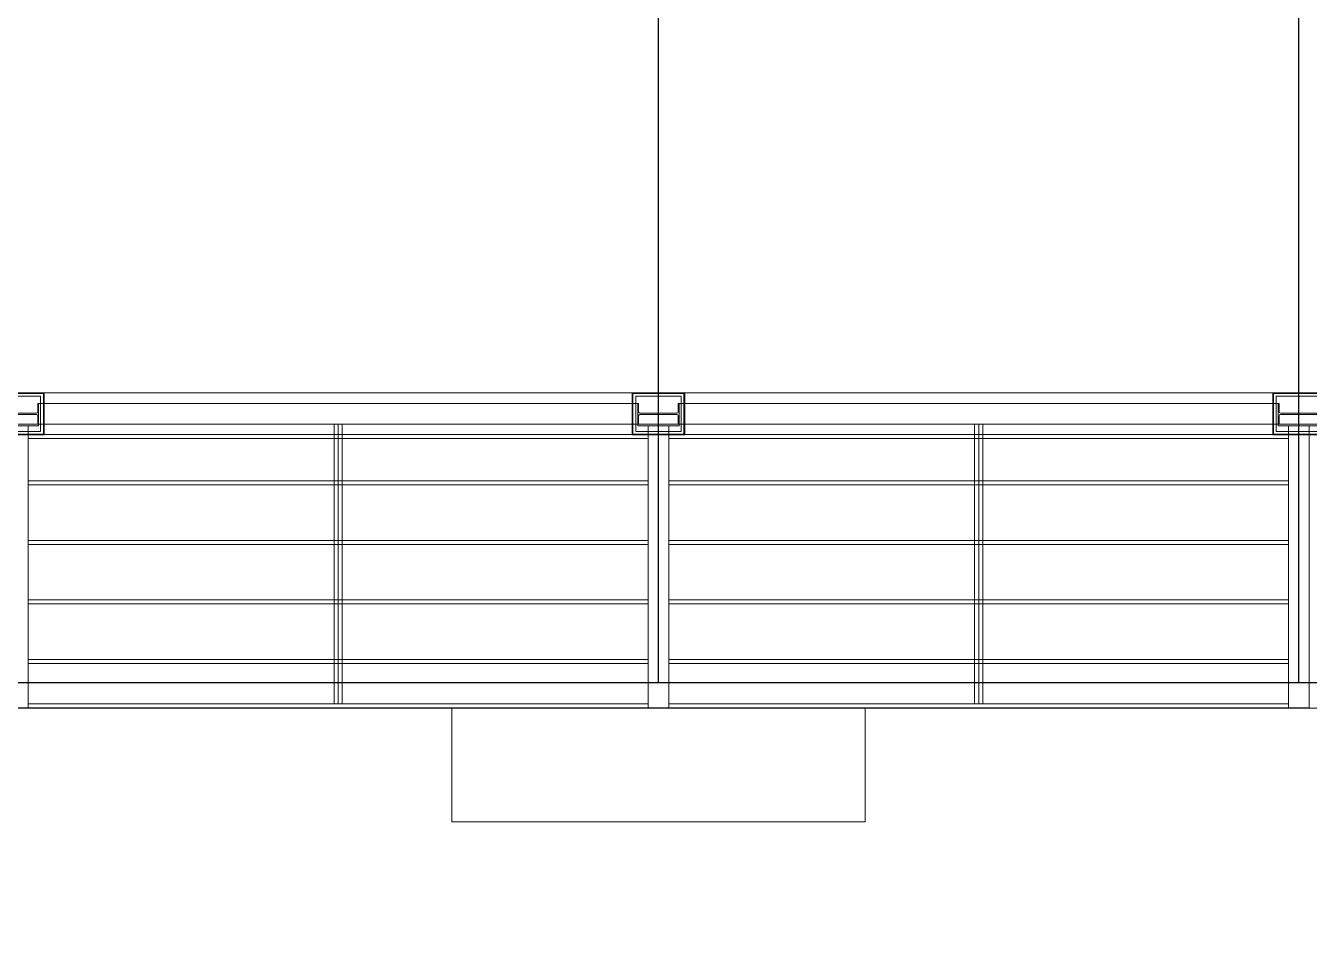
# Model space of a CAD drawing. Header units: inches. Extents: x 139 to 559, y -1 to 295.
# Drawn here: x 195.76 to 208.19, y 174.17 to 182.93 of the extents above; entities that cross this region are included whole.
import ezdxf

# ---------------------------------------------------------------- set-up
doc = ezdxf.new("R2010")
doc.units = ezdxf.units.IN
doc.header["$MEASUREMENT"] = 0
for name, color, linetype, lineweight in [('ars', 11, 'Continuous', 0), ('ARSIR', 31, 'Continuous', 5), ('ARSIR BETON', 8, 'Continuous', 5), ('ATAP', 3, 'Continuous', 20), ('besi siku', 70, 'Continuous', 9), ('RUMPUT', 93, 'Continuous', 0), ('WF', 6, 'Continuous', 9)]:
    doc.layers.add(name, color=color, linetype=linetype, lineweight=lineweight)
doc.layers.add('as', color=1, linetype='Continuous', plot=False)
doc.layers.add('POLYLINE TPAK', color=4, linetype='Continuous', lineweight=20, plot=False)
pattern_1 = [(86.66968846814034, (37.07979678488971, 226.1472495293129), (-0.5066041251576352, 0.5692059985833484), [0.1428749999999999, -0.9347549999999997]), (41.66968846814034, (37.07979678488971, 226.1472495293129), (-0.5066044704663831, 0.5692063865624448), [0.142875, -0.6191249999999999]), (131.6696884681403, (37.07979678488971, 226.1472495293129), (-0.5692063865624448, -0.5066044704663831), [0.142875, -0.6191249999999999])]

# ---------------------------------------------------------------- blocks, each defined once
blk = doc.blocks.new('WF')
at = {"layer": 'ars'}
for p, q in [((-0.2540000000000759, 0.2040000000000042), (-0.2540000000000759, -0.2039999999999971)), ((0.2539999999999623, 0.2040000000000042), (-0.2540000000000759, 0.2040000000000042)), ((-0.2500000000000568, 0.2000000000000064), (-0.2500000000000568, -0.1999999999999993)), ((0.2499999999999432, 0.2000000000000064), (-0.2500000000000568, 0.2000000000000064)), ((-0.2470000000000709, 0.1715000000000053), (-0.2470000000000709, -0.1714999999999982)), ((0.2214999999999918, 0.1970000000000063), (-0.2215000000000487, 0.1970000000000063)), ((-0.2200000000000273, -0.1699999999999982), (-0.2200000000000273, 0.1700000000000053)), ((0.2199999999999704, 0.1700000000000053), (-0.2200000000000273, 0.1700000000000053)), ((0.2199999999999704, -0.1699999999999982), (0.2199999999999704, 0.1700000000000053)), ((0.2469999999999573, 0.1715000000000053), (0.2469999999999573, -0.1714999999999982)), ((0.2499999999999432, 0.2000000000000064), (0.2499999999999432, -0.1999999999999993)), ((0.2539999999999623, 0.2040000000000042), (0.2539999999999623, -0.2039999999999971)), ((0.2539999999999623, -0.2039999999999971), (-0.2540000000000759, -0.2039999999999971)), ((0.2499999999999432, -0.1999999999999993), (-0.2500000000000568, -0.1999999999999993)), ((0.2214999999999918, -0.1969999999999992), (-0.2215000000000487, -0.1969999999999992)), ((0.2199999999999704, -0.1699999999999982), (-0.2200000000000273, -0.1699999999999982))]:
    blk.add_line(p, q, dxfattribs=at)
for points in [[(-0.2200000000000273, 0.1985000000000063), (-0.2200000000000273, 0.2000000000000064), (-0.2500000000000568, 0.2000000000000064), (-0.2500000000000568, 0.1700000000000053), (-0.2485000000000355, 0.1700000000000053, 0.414213562373095), (-0.2470000000000709, 0.1715000000000053), (-0.2470000000000709, 0.1940000000000133, -0.414213562373095), (-0.2440000000000282, 0.1970000000000063), (-0.2215000000000487, 0.1970000000000063, 0.414213562373095)], [(0.2199999999999704, 0.1985000000000063), (0.2199999999999704, 0.2000000000000064), (0.2499999999999432, 0.2000000000000064), (0.2499999999999432, 0.1700000000000053), (0.2484999999999786, 0.1700000000000053, -0.414213562373095), (0.2469999999999573, 0.1715000000000053), (0.2469999999999573, 0.1940000000000133, 0.414213562373095), (0.2439999999999714, 0.1970000000000063), (0.2214999999999918, 0.1970000000000063, -0.414213562373095)], [(-0.2200000000000273, -0.1984999999999992), (-0.2200000000000273, -0.1999999999999993), (-0.2500000000000568, -0.1999999999999993), (-0.2500000000000568, -0.1699999999999982), (-0.2485000000000355, -0.1699999999999982, -0.414213562373095), (-0.2470000000000709, -0.1714999999999982), (-0.2470000000000709, -0.1940000000000062, 0.414213562373095), (-0.2440000000000282, -0.1969999999999992), (-0.2215000000000487, -0.1969999999999992, -0.414213562373095)], [(0.2199999999999704, -0.1984999999999992), (0.2199999999999704, -0.1999999999999993), (0.2499999999999432, -0.1999999999999993), (0.2499999999999432, -0.1699999999999982), (0.2484999999999786, -0.1699999999999982, 0.414213562373095), (0.2469999999999573, -0.1714999999999982), (0.2469999999999573, -0.1940000000000062, -0.414213562373095), (0.2439999999999714, -0.1969999999999992), (0.2214999999999918, -0.1969999999999992, 0.414213562373095)]]:
    blk.add_lwpolyline(points, format="xyb", close=True, dxfattribs=at)
at = {"layer": 'WF'}
blk.add_lwpolyline([(0.1919999999999504, 0.09599999999999298, -0.414213562373095), (0.1959999999999695, 0.09999999999999076), (0.1999999999999886, 0.09999999999999787), (0.1999999999999886, -0.09999999999999787), (0.1959999999999695, -0.09999999999999076, -0.414213562373095), (0.1919999999999504, -0.09599999999999298), (0.1919999999999504, -0.01950000000000429, 0.414213562373095), (0.1789999999999736, -0.006499999999999062), (-0.1790000000000305, -0.006499999999999062, 0.414213562373095), (-0.1920000000000641, -0.01950000000000429), (-0.1920000000000641, -0.09599999999999298, -0.414213562373095), (-0.1960000000000264, -0.09999999999999076), (-0.2000000000000455, -0.09999999999999787), (-0.2000000000000455, 0.09999999999999787), (-0.1960000000000264, 0.09999999999999076, -0.414213562373095), (-0.1920000000000641, 0.09599999999999298), (-0.1920000000000641, 0.0195000000000114, 0.414213562373095), (-0.1790000000000305, 0.006500000000006168), (0.1789999999999736, 0.006500000000006168, 0.414213562373095), (0.1919999999999504, 0.0195000000000114)], format="xyb", close=True, dxfattribs=at)
blk = doc.blocks.new('A.ATAP')
at = {"layer": 'ars'}
for p, q in [((-30.79599999118069, 45.95399999755924), (-25.00399999118069, 45.95399999755924)), ((-24.59599999118069, 45.95399999755924), (-18.80399999118069, 45.95399999755924)), ((-37.44999999120688, 42.89999999932935), (-6.799999991137383, 42.89999999932935))]:
    blk.add_line(p, q, dxfattribs=at)
at = {"layer": 'as'}
for p, q in [((-24.7999999911836, 43.1499999974667), (-24.7999999911836, 56.24999999914756)), ((-18.59999999123016, 43.1499999974667), (-18.59999999123016, 56.24999999914758)), ((-37.19999999120688, 43.1499999974667), (37.2000000088164, 43.14999999932935))]:
    blk.add_line(p, q, dxfattribs=at)
at = {"layer": 'ATAP'}
blk.add_lwpolyline([(-26.7999999911836, 42.8999999974667), (-26.7999999911836, 41.80036319315423), (-22.7999999911836, 41.80036319315423), (-22.7999999911836, 42.8999999974667)], dxfattribs=at)
at = {"layer": 'besi siku'}
for p, q in [((-27.93999999125055, 42.94399999671248), (-27.93999999125055, 45.64999999671254)), ((-27.89999999125054, 42.94399999671248), (-27.89999999125055, 45.64999999671254)), ((-27.85999999125055, 42.94399999671248), (-27.85999999125055, 45.64999999671254)), ((-21.73999999125054, 42.94399999671248), (-21.73999999125054, 45.64999999671254)), ((-21.69999999125054, 42.94399999671248), (-21.69999999125054, 45.64999999671254)), ((-21.65999999125054, 42.94399999671248), (-21.65999999125054, 45.64999999671254)), ((-24.89999999120397, 45.55000000115434), (-30.89999999120398, 45.55000000115434)), ((-24.89999999120397, 45.51000000115434), (-30.89999999120398, 45.51000000115434)), ((-18.69999999125054, 45.55000000115434), (-24.69999999125055, 45.55000000115434)), ((-18.69999999125054, 45.51000000115434), (-24.69999999125055, 45.51000000115434)), ((-24.89999999120397, 45.10140646074465), (-30.89999999120398, 45.10140646074465)), ((-24.89999999120397, 45.06140646074468), (-30.89999999120398, 45.06140646074468)), ((-18.69999999125054, 45.10140646074465), (-24.69999999125055, 45.10140646074465)), ((-18.69999999125054, 45.06140646074468), (-24.69999999125055, 45.06140646074468)), ((-24.89999999120397, 44.52540150991619), (-30.89999999120398, 44.52540150991619)), ((-24.89999999120397, 44.48540150991622), (-30.89999999120398, 44.48540150991622)), ((-18.69999999125054, 44.52540150991619), (-24.69999999125055, 44.52540150991619)), ((-18.69999999125054, 44.48540150991622), (-24.69999999125055, 44.48540150991622)), ((-24.89999999120397, 43.94939655908772), (-30.89999999120398, 43.94939655908772)), ((-24.89999999120397, 43.90939655908776), (-30.89999999120398, 43.90939655908776)), ((-18.69999999125054, 43.94939655908772), (-24.69999999125055, 43.94939655908772)), ((-18.69999999125054, 43.90939655908776), (-24.69999999125055, 43.90939655908776)), ((-24.89999999120397, 43.37339160825926), (-30.89999999120398, 43.37339160825926)), ((-18.69999999125054, 43.37339160825926), (-24.69999999125055, 43.37339160825926)), ((-24.89999999120397, 43.3333916082593), (-30.89999999120398, 43.3333916082593)), ((-18.69999999125054, 43.3333916082593), (-24.69999999125055, 43.3333916082593)), ((-24.89999999120397, 42.94400000115431), (-30.89999999120398, 42.94400000115431)), ((-24.89999999120397, 42.90400000115432), (-30.89999999120398, 42.90400000115432)), ((-18.69999999125054, 42.94400000115431), (-24.69999999125055, 42.94400000115431)), ((-18.69999999125054, 42.90400000115432), (-24.69999999125055, 42.90400000115432))]:
    blk.add_line(p, q, dxfattribs=at)
at = {"layer": 'WF'}
for p, q in [((-24.99999999118069, 45.84999999755924), (-30.79999999118069, 45.84999999755924)), ((-18.79999999118069, 45.84999999755924), (-24.59999999118069, 45.84999999755924)), ((-24.99999999118069, 45.64999999755924), (-30.79999999118069, 45.64999999755924)), ((-18.79999999118069, 45.64999999755924), (-24.5999999911807, 45.64999999755924))]:
    blk.add_line(p, q, dxfattribs=at)
for points in [[(-30.79999999118069, 45.64999999755924), (-30.79999999118069, 45.63399999755924), (-31.19999999118073, 45.63399999755924), (-31.19999999118073, 45.64999999755924)], [(-24.5999999911807, 45.64999999755924), (-24.5999999911807, 45.63399999755924), (-24.99999999118073, 45.63399999755924), (-24.99999999118073, 45.64999999755924)], [(-18.39999999111206, 45.64999999399706), (-18.39999999111206, 45.63399999399706), (-18.7999999911121, 45.63399999399706), (-18.7999999911121, 45.64999999399706)]]:
    blk.add_lwpolyline(points, close=True, dxfattribs=at)
for points in [[(-30.89999999118074, 45.63399999755924), (-30.89999999118074, 42.90399999755924), (-31.09999999118073, 42.90399999755924), (-31.09999999118073, 45.63399999755924)], [(-24.69999999118074, 45.63399999755924), (-24.69999999118074, 42.90399999755924), (-24.89999999118073, 42.90399999755924), (-24.89999999118073, 45.63399999755924)], [(-18.49999999111211, 45.63399999399706), (-18.49999999111211, 42.90399999399706), (-18.6999999911121, 42.90399999399706), (-18.6999999911121, 45.63399999399706)]]:
    blk.add_lwpolyline(points, dxfattribs=at)
at = {"layer": 'WF', "rotation": 180}
for p in [(-30.99999999124937, 45.75000000112142), (-24.79999999124937, 45.75000000112142), (-18.5999999913425, 45.75000000144061)]:
    blk.add_blockref('WF', p, dxfattribs=at)

msp = doc.modelspace()

# ---------------------------------------------------------------- hatches: boundary and pattern name
at = {"layer": 'ARSIR'}
h = msp.add_hatch(dxfattribs=at)
h.set_pattern_fill('AR-HBONE', color=256, scale=0.003, style=0)
h.set_pattern_definition([(45, (37.07979678488971, 226.1472495293129), (4.263256414560601e-17, 0.4310522938113194), [0.9144000000000001, -0.3048]), (135, (37.29532278488971, 226.362775529313), (4.263256414560601e-17, 0.4310522938113194), [0.9144000000000001, -0.3048])])
edge = h.paths.add_edge_path()
edge.add_arc((191.2827530460387, 190.0678956543874), 15.19998324846395, 89.99999999999604, 179.9999999982171)
edge.add_line((176.0827697975748, 190.0678956548604), (176.0827697958074, 133.2715304004354))
edge.add_arc((191.2827692281026, 133.2715303999624), 15.19999943229521, 179.9999999982171, 214.2302885441299)
edge.add_line((178.7156632049422, 124.7212187714648), (179.7077968028932, 125.3962385326868))
edge.add_arc((191.2827486305766, 133.2715098016121), 13.99997883471085, 179.9999999982458, 214.2302680237529, ccw=False)
edge.add_line((177.2827697958658, 133.2715098020407), (177.2827697976046, 190.0678956548161))
edge.add_arc((191.2827530460388, 190.0678956543874), 13.99998324843415, 90, 179.9999999982458, ccw=False)
edge.add_line((191.2827530460388, 204.0678789028216), (270.5465688321954, 204.0678789028216))
edge.add_arc((270.5465688321954, 204.9086305199022), 0.8407516170806038, 270.0000000000019, 359.9969732944158)
edge.add_line((271.3873204481029, 204.9085861063758), (191.2827530460398, 205.2678789028514))
at = {"layer": 'ARSIR BETON'}
h = msp.add_hatch(dxfattribs=at)
h.set_pattern_fill('AR-HBONE', color=256, scale=0.004, style=0)
h.set_pattern_definition([(45, (37.07979678488971, 226.1472495293129), (5.684341886080802e-17, 0.5747363917484258), [1.2192, -0.4064]), (135, (37.36716478488971, 226.4346175293129), (5.684341886080802e-17, 0.5747363917484258), [1.2192, -0.4064])])
edge = h.paths.add_edge_path()
edge.add_arc((191.2827530460388, 190.0678956543874), 13.99998324843415, 90, 180)
edge.add_line((177.2827697976046, 190.0678956543874), (177.2827697958809, 133.2715303996917))
edge.add_arc((191.2827486305768, 133.2715098016121), 13.99997883471105, 179.9999157010851, 263.1191927485166)
edge.add_line((189.6054912243188, 119.3723654047253), (189.6054912243184, 112.3226705917808))
edge.add_line((189.6054912243184, 112.3226705917808), (189.7054912243192, 112.3226705917808))
edge.add_line((189.7054912243192, 112.3226705917808), (189.705491224319, 112.2226705917809))
edge.add_line((189.705491224319, 112.2226705917809), (201.7054912243115, 112.2226705917805))
edge.add_line((201.7054912243115, 112.2226705917805), (201.7054912496359, 119.2715309675217))
edge.add_line((201.7054912496359, 119.2715309675217), (380.2200184182929, 119.2715309631573))
edge.add_arc((380.2200184175784, 133.271530397784), 13.99999943462672, 270.0000000029237, 359.9999999993218)
edge.add_line((394.2200178522052, 133.2715303976183), (394.2200178527473, 186.8365306403635))
edge.add_arc((380.0700144284386, 186.8365266512287), 14.15000342430926, 1.615268768599631e-05, 89.99998380649028)
edge.add_line((380.0700184276549, 200.9865300755374), (288.3872765684852, 200.9865301410767))
edge.add_arc((288.3872765719509, 203.9865301406582), 2.999999999581492, 180.0000000198341, 269.9999999338081, ccw=False)
edge.add_line((285.3872765723694, 203.9865301396197), (285.3985681154834, 204.9823001466166))
edge.add_line((285.3985681154834, 204.9823001466166), (271.3873246073365, 205.1475171556722))
edge.add_line((271.3873246073365, 205.1475171556722), (271.3873204512137, 204.9086303990666))
edge.add_arc((270.5465688308253, 204.90863052321), 0.8407516203884131, 270.00000009337174, 359.9999915398413, ccw=False)
edge.add_line((270.5465688321954, 204.0678789028216), (191.2827530460388, 204.0678789028216))
edge = h.paths.add_edge_path()
edge.add_line((191.2672355975751, 197.9562481935145), (265.7565847507126, 197.9584512519224))
edge.add_arc((265.7568436984304, 189.2029500703031), 8.755501185448518, 41.34299786484178, 90.00169454735197, ccw=False)
edge.add_line((272.3301992487418, 194.9865300876956), (332.5823111287879, 194.9865300876956))
edge.add_line((332.5823111287879, 194.9865300876955), (332.5823111294587, 191.871529060519))
edge.add_line((332.5823111294587, 191.8715290605191), (340.1822420460586, 191.8715290631811))
edge.add_line((340.1822420460586, 191.8715290631811), (340.1822420691279, 194.9865300704816))
edge.add_line((340.1822420691279, 194.9865300704816), (380.0700186656723, 194.9865296794636))
edge.add_arc((380.0700185857783, 186.8365304170786), 8.149999262385025, -2.2737367544323206e-13, 89.99999943833228, ccw=False)
edge.add_line((388.2200178481633, 186.8365304170786), (388.2200178481633, 163.1715301763664))
edge.add_line((388.2200178481633, 163.1715301763664), (388.2200178453184, 157.7117318763081))
edge.add_line((388.2200178453184, 157.7117318763081), (388.2200178477973, 133.271530398664))
edge.add_arc((380.2200184175098, 133.2715303978526), 7.999999430287525, -89.99999999975239, 5.811386927234707e-09, ccw=False)
edge.add_line((380.2200184175443, 125.2715309675651), (191.2827530423658, 125.2715309667489))
edge.add_arc((191.1850453941413, 133.1732207511342), 7.902293858948923, 180.1231675278102, 270.7084498023279, ccw=False)
edge.add_line((183.2827697939069, 133.1562333699121), (183.2674892419708, 189.9541127231707))
edge.add_arc((191.2674722009004, 189.9562649485785), 7.999983248434781, 90.00169455004323, 180.015414211516, ccw=False)
at = {"layer": 'RUMPUT'}
h = msp.add_hatch(dxfattribs=at)
h.set_pattern_fill('GRASS', color=256, scale=0.03, angle=356.6696884681404, style=0)
h.set_pattern_definition(pattern_1)
edge = h.paths.add_edge_path()
edge.add_line((173.8596473018068, 124.7086841961878), (178.5194686754951, 124.7086841961878))
edge.add_line((178.5194686754951, 124.7086841961878), (178.576989384379, 124.7478196964552))
edge.add_arc((191.2745198704961, 133.2689901792037), 15.29175028706457, 179.9904195417624, 213.8651193647624, ccw=False)
edge.add_line((175.9827697972054, 133.2715471210163), (175.9827697975748, 190.0678956543905))
edge.add_arc((191.2827115528424, 190.0679371475861), 15.29994175532382, 89.99902697357118, 180.0001553852311, ccw=False)
edge.add_line((191.282971384331, 205.3678789007036), (269.9053067584439, 205.0253270853659))
edge.add_line((269.9053067584439, 205.0253270853659), (167.2318890602109, 206.0180894513984))
edge.add_line((167.2318890602109, 206.0180894513984), (167.5209522787765, 198.8984623769369))
edge.add_line((167.5209522787765, 198.8984623769369), (170.7476549029263, 161.1322737417141))
edge.add_line((170.7476549029263, 161.1322737417141), (173.8596473018068, 124.7086841961878))
h = msp.add_hatch(dxfattribs=at)
h.set_pattern_fill('GRASS', color=256, scale=0.03, angle=356.6696884681404, style=0)
h.set_pattern_definition(pattern_1)
edge = h.paths.add_edge_path()
edge.add_line((222.8076111792173, 191.8715291200184), (222.8076111793155, 197.4562477464109))
edge.add_arc((222.4076111793156, 197.4562477464179), 0.3999999999999773, 359.9999999989924, 450.000000000004)
edge.add_line((222.4076111793155, 197.8562477464179), (221.7659464513364, 197.8562477464179))
edge.add_arc((221.7659464513364, 197.4562477464179), 0.4000000000000021, 90, 179.8248949484122)
edge.add_line((221.3659483193573, 197.4574702083898), (221.3518862075982, 192.8562486040339))
edge.add_line((221.3518862075982, 192.8562486040339), (191.1674722008954, 192.8562477435673))
edge.add_line((191.1674722008954, 192.8562477435673), (191.1674722010819, 196.6555021341587))
edge.add_arc((191.2674721969896, 189.9562653992691), 6.699983046939429, 90.85519477074263, 179.9999999990425)
edge.add_line((184.5674891500502, 189.956265399381), (184.5674891548407, 164.7715288434159))
edge.add_line((184.5674891548407, 164.7715288434159), (189.4120614975618, 164.7715310903612))
edge.add_arc((189.4168289843556, 165.1662998175703), 0.3947975138126398, 269.3080921184508, 360.6780141321439)
edge.add_line((189.8115988560339, 165.1709715760959), (189.8115988554121, 170.2314407169422))
edge.add_line((189.8115988554121, 170.2314407169422), (194.9669349657003, 170.2314447087686))
edge.add_arc((194.9651651788577, 170.6314407485308), 0.3999999549636802, 270.2535041474397, 359.9999996728059)
edge.add_line((195.3651651338214, 170.6314407462466), (195.3651651342994, 172.5215302302063))
edge.add_line((195.3651651342994, 172.5215302302063), (187.1872774384456, 172.5215302302375))
edge.add_line((187.1872774384456, 172.5215302302375), (187.1872774730702, 189.0041720781548))
edge.add_arc((189.939072412773, 189.1174584457779), 2.754125848842658, 90.36187236940839, 182.3574313061966, ccw=False)
edge.add_line((189.9216778432424, 191.8715293635674), (222.8076111792173, 191.8715291200184))

# ---------------------------------------------------------------- block references
at = {"layer": 'POLYLINE TPAK'}
msp.add_blockref('A.ATAP', (226.6872766340525, 133.4215302322474), dxfattribs=at)

doc.saveas('drawing.dxf')
